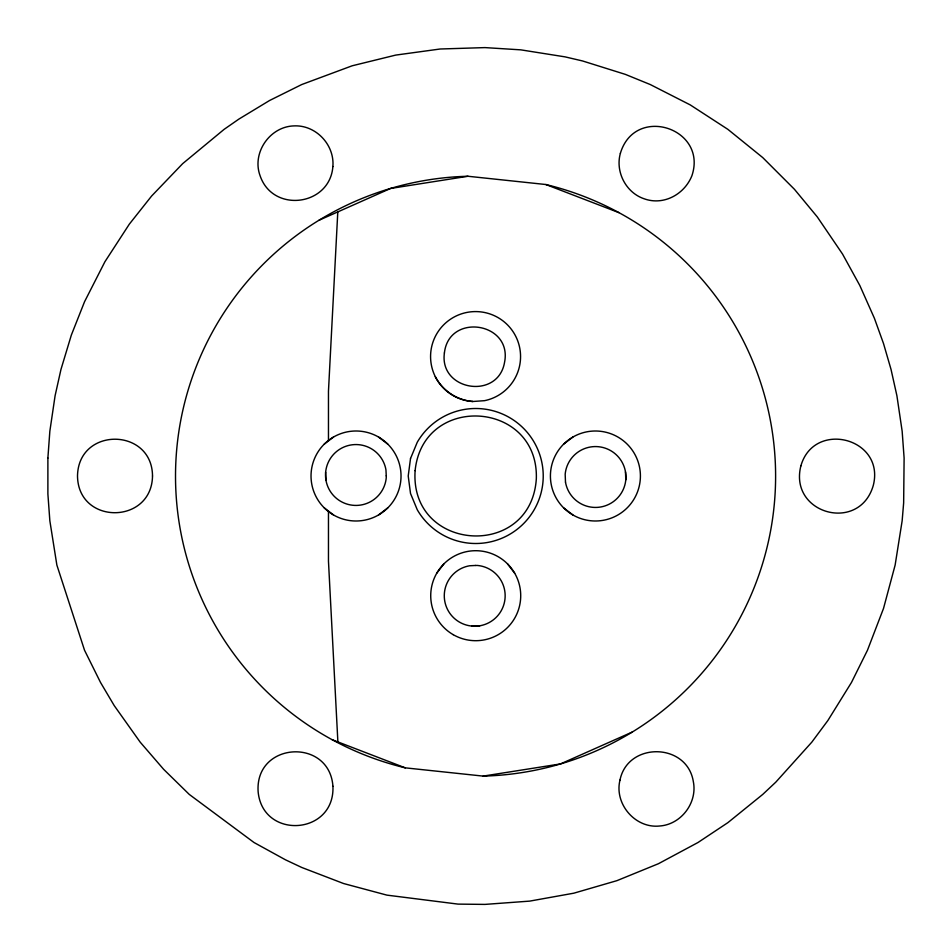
<?xml version="1.0" encoding="UTF-8"?>
<svg xmlns="http://www.w3.org/2000/svg" width="952" height="952" viewBox="0 0 952 952"><rect width="100%" height="100%" fill="white"/><g stroke="black" fill="none" stroke-linecap="round" stroke-linejoin="round"><path stroke-width="1.43" d="M328.464 511.093L328.464 561.133L337.877 741.906M328.464 440.907L328.464 391.236L337.793 211.903M436.742 573.199L443.894 563.881M324.204 444.179L333.521 437.027A45.006 45.006 0 0 1 401.03 476A45.006 45.006 0 0 1 333.521 514.972L324.204 507.821M378.527 514.972L387.845 507.821M563.596 444.179L572.914 437.027A45.006 45.006 0 0 1 640.41 476A45.006 45.006 0 0 1 572.914 514.972L563.596 507.821M319.027 220.245L390.606 188.448L467.967 176.263L545.853 184.521L618.943 212.653M632.092 732.124L560.514 763.921L483.152 776.106L405.266 767.847L332.177 739.716M472.823 401.494L484.544 400.673A45.006 45.006 0 0 0 511.736 329.808A45.006 45.006 0 0 0 436.016 335.116A45.006 45.006 0 0 0 472.823 401.494C457.019 400.268 442.609 390.725 435.29 376.671M471.906 626.083L479.844 625.773M378.527 437.027L387.845 444.179M507.535 563.881L514.687 573.199M625.488 471.871L625.797 479.808M325.643 472.192L325.941 480.129M545.853 184.521A300.011 300.011 0 0 1 483.152 776.106M405.266 767.847A300.011 300.011 0 0 1 467.967 176.263M333.521 514.972A45.006 45.006 0 0 1 333.521 437.027M572.914 514.972A45.006 45.006 0 0 1 572.914 437.027M47.886 458.055L47.886 493.945L49.849 520.792L56.87 565.083L84.549 650.287L100.507 682.429L114.216 705.599L140.194 742.155L163.637 769.323L189.281 794.432L254.029 842.52L285.481 859.811L301.713 867.451L343.589 883.527L386.917 895.13L458.055 904.114L484.973 904.4L529.705 901.116L573.854 893.178L616.92 880.659L658.439 863.714L697.971 842.52L727.863 822.659L762.719 794.432L775.797 782.151L811.806 742.155L827.859 720.545L851.493 682.429L867.451 650.287L883.527 608.411L895.13 565.095L902.151 520.792L903.65 502.906L904.114 458.055L902.151 431.208L896.903 395.711L891.036 369.435L883.527 343.589L874.4 318.265L859.811 285.481L842.52 254.029L817.304 216.937L794.432 189.281L762.719 157.568L727.863 129.341L690.248 104.91L650.287 84.549L625.357 74.375L582.564 60.964L565.083 56.87L520.792 49.849L484.973 47.6L440.145 49.004L395.711 55.097L352.157 65.795L301.713 84.549L269.571 100.507L238.881 119.095L224.136 129.341L182.677 163.637L151.63 196.005L129.341 224.136L104.91 261.752L84.549 301.713L71.341 335.08L60.964 369.435L55.097 395.711L49.849 431.208L47.886 458.055M332.926 786.269C335.08 835.237 262.704 840.021 258.135 791.755C254.72 741.703 329.416 737.395 332.926 786.269M415.12 470.633C409.515 552.148 531.109 560.228 536.333 478.689C538.749 400.483 423.081 392.783 415.12 470.633M444.405 352.954C439.003 390.689 498.11 400.268 504.56 362.295C512.557 322.288 448.916 312.411 444.405 352.954M619.99 780.069C614.04 803.762 635.174 828.645 659.629 826.003C681.132 824.551 697.602 802.703 693.33 781.604C687.058 742.465 627.761 741.608 619.99 780.069M152.51 476C151.749 524.683 78.1 525.195 77.505 476C78.302 426.544 152.165 427.388 152.51 476M620.383 153.296C615.171 171.681 625.833 192.53 643.933 198.706C663.342 205.894 684.381 194.577 691.914 175.715C707.86 128.222 634.972 104.411 620.383 153.296M800.87 465.909C788.684 514.009 859.656 533.37 873.317 485.318C885.229 438.003 814.008 419.713 800.87 465.909M410.514 458.531L408.218 476L410.514 493.469L417.262 509.748A67.509 67.509 0 0 0 519.114 527.717A67.509 67.509 0 0 0 519.114 424.294A67.509 67.509 0 0 0 417.262 442.252L410.514 458.531M332.879 166.517C329.939 205.977 272.831 213.498 260.086 175.703C251.661 152.986 269.714 126.592 293.93 125.902C315.874 124.771 334.688 144.787 332.879 166.517M475.56 565.464L469.586 565.774A30.44 30.44 0 0 0 449.689 613.1A30.44 30.44 0 0 0 501.002 611.124A30.44 30.44 0 0 0 477.523 565.464L475.56 565.464M565.488 482.14L565.179 474.191A30.44 30.44 0 0 1 610.839 450.724A30.44 30.44 0 0 1 612.826 502.025A30.44 30.44 0 0 1 565.488 482.14M386.25 475.845L385.953 469.872A30.44 30.44 0 0 0 338.615 449.975A30.44 30.44 0 0 0 340.59 501.276A30.44 30.44 0 0 0 386.25 477.809L386.25 475.845M453.223 634.675A45.006 45.006 0 0 0 520.72 595.702A45.006 45.006 0 0 0 453.223 556.73A45.006 45.006 0 0 0 453.223 634.675"/></g></svg>
